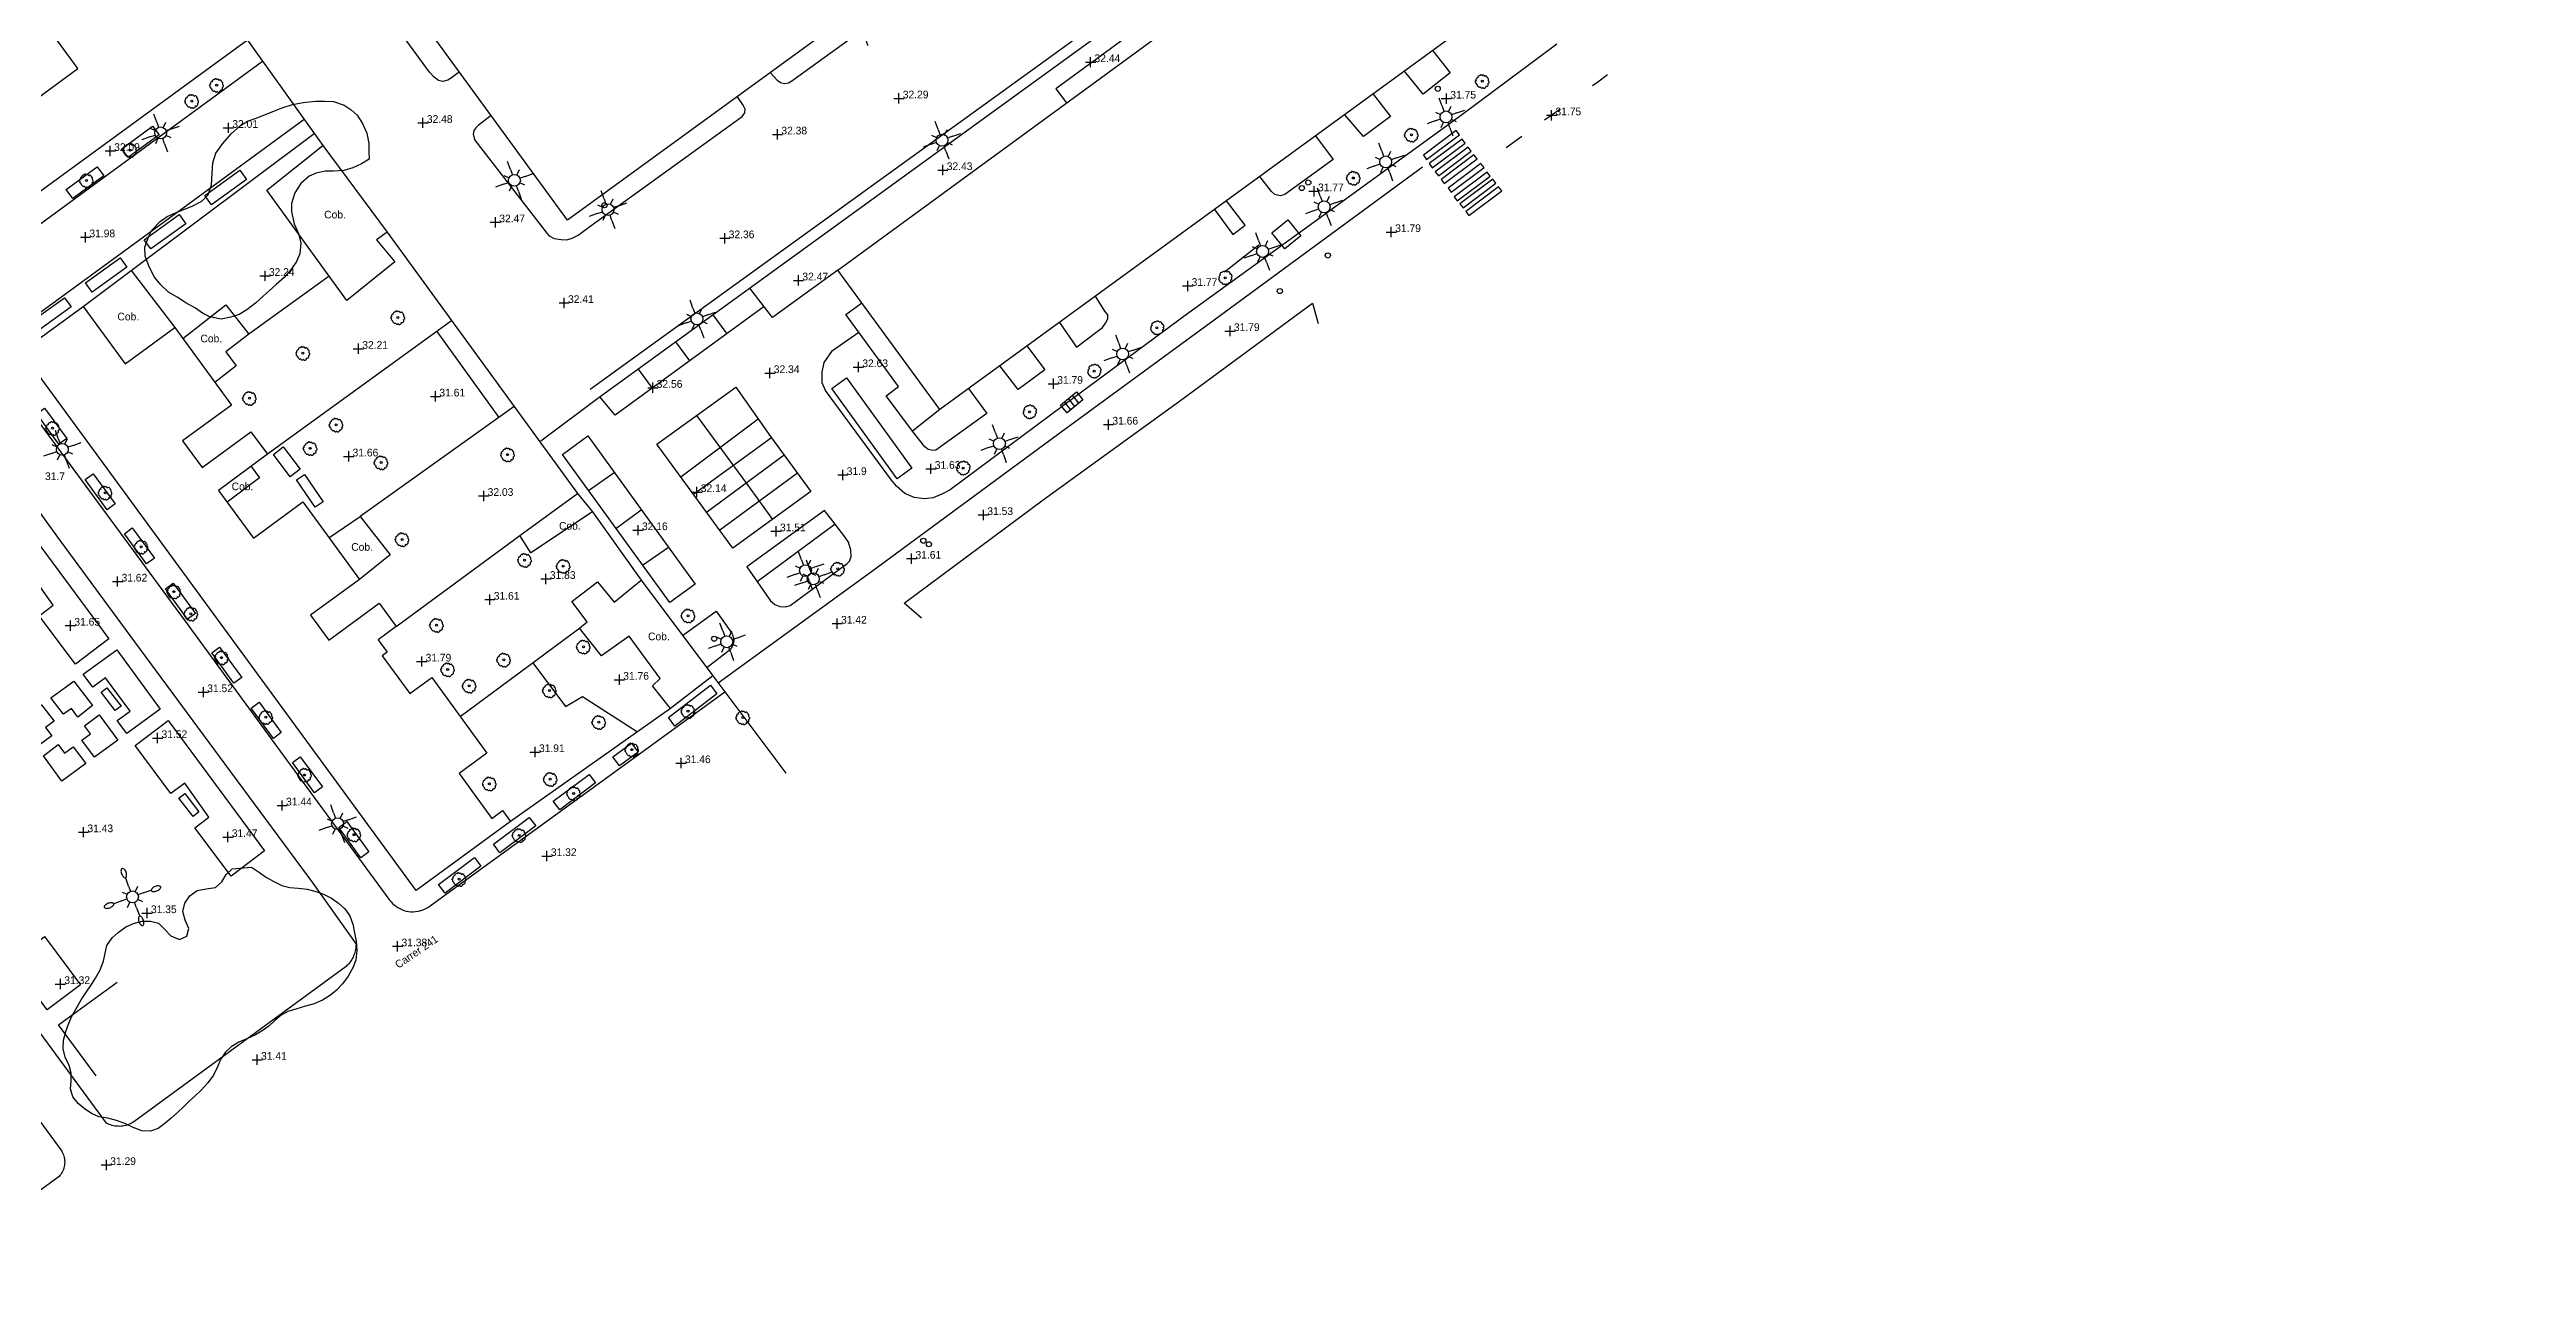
# Model space of a CAD drawing. Extents: x 471511 to 473316, y 4381952 to 4383346.
# Drawn here: x 472821.9 to 473063.7, y 4382944.5 to 4383065.3 of the extents above; entities that cross this region are included whole.
import ezdxf
from ezdxf.enums import TextEntityAlignment as Align

# ---------------------------------------------------------------- set-up
doc = ezdxf.new("R2010")
doc.units = 0
doc.header["$LTSCALE"] = 4
doc.header["$MEASUREMENT"] = 0
doc.header["$PDMODE"] = 2
doc.header["$PDSIZE"] = 0.5
doc.layers.get('0').update_dxf_attribs({"linetype": 'CONTINUOUS'})
for name, color, linetype in [('206', 252, 'CONTINUOUS'), ('290', 253, 'CONTINUOUS'), ('400', 7, 'CONTINUOUS'), ('407', 4, 'CONTINUOUS'), ('410', 201, 'CONTINUOUS'), ('411', 12, 'CONTINUOUS'), ('412', 252, 'CONTINUOUS'), ('419', 252, 'CONTINUOUS'), ('444', 7, 'CONTINUOUS'), ('461', 33, 'CONTINUOUS'), ('465', 7, 'CONTINUOUS'), ('466', 33, 'CONTINUOUS'), ('505', 60, 'CONTINUOUS'), ('506', 60, 'CONTINUOUS'), ('7101', 7, 'CONTINUOUS'), ('7400', 2, 'CONTINUOUS'), ('7405', 7, 'CONTINUOUS'), ('7433', 32, 'CONTINUOUS'), ('7435', 7, 'CONTINUOUS'), ('7440', 7, 'CONTINUOUS'), ('7515', 53, 'CONTINUOUS'), ('7516', 7, 'CONTINUOUS'), ('8405', 7, 'CONTINUOUS'), ('8408', 7, 'CONTINUOUS')]:
    doc.layers.add(name, color=color, linetype=linetype)

# ---------------------------------------------------------------- blocks, each defined once
blk = doc.blocks.new('FAROLA')
at = {"color": 7}
for p, q in [((-1.04, 0.43), (-1.8, 0.75)), ((-1.04, 0.43), (-0.54, 0.22)), ((-0.43, 1.04), (-0.22, 0.54)), ((0.43, 1.04), (0.22, 0.54)), ((0.43, 1.04), (0.75, 1.8)), ((1.04, 0.43), (0.54, 0.22)), ((-1.04, -0.43), (-0.54, -0.22)), ((-0.43, -1.04), (-0.75, -1.8)), ((-0.43, -1.04), (-0.22, -0.54)), ((0.43, -1.04), (0.22, -0.54)), ((1.04, -0.43), (0.54, -0.22)), ((1.04, -0.43), (1.8, -0.75))]:
    blk.add_line(p, q, dxfattribs=at)
blk.add_circle((0, 0), 0.58, dxfattribs=at)
blk = doc.blocks.new('MOJON')
blk.add_circle((0, 0), 0.25)
blk = doc.blocks.new('ARBOL')
at = {"color": 3}
for p, q in [((-1.26, 0.07), (-1.27, -0.01)), ((-1.23, 0.15), (-1.26, 0.07)), ((-1.17, 0.24), (-1.23, 0.15)), ((-1.18, 0.48), (-1.21, 0.39)), ((-1.21, 0.39), (-1.2, 0.31)), ((-1.2, 0.31), (-1.16, 0.22)), ((-1.11, 0.55), (-1.18, 0.48)), ((-1.03, 0.59), (-1.11, 0.55)), ((-1.01, 0.67), (-1.03, 0.59)), ((-0.96, 0.76), (-1.01, 0.67)), ((-0.92, 0.97), (-0.96, 0.88)), ((-0.96, 0.88), (-0.96, 0.7)), ((-0.85, 1.04), (-0.92, 0.97)), ((-0.77, 1.08), (-0.85, 1.04)), ((-0.7, 1.09), (-0.77, 1.08)), ((-0.5, 1.09), (-0.7, 1.09)), ((-0.49, 1.11), (-0.5, 1.08)), ((-0.46, 1.23), (-0.49, 1.11)), ((-0.38, 1.32), (-0.46, 1.23)), ((-0.31, 1.35), (-0.38, 1.32)), ((-0.23, 1.36), (-0.31, 1.35)), ((-0.11, 1.36), (-0.23, 1.36)), ((0, 1.35), (-0.11, 1.36)), ((0.07, 1.26), (0, 1.35)), ((0.12, 1.18), (0.07, 1.26)), ((0.17, 1.25), (0.12, 1.16)), ((0.12, 1.16), (0.12, 1.16)), ((0.24, 1.31), (0.17, 1.25)), ((0.32, 1.32), (0.24, 1.31)), ((0.39, 1.31), (0.32, 1.32)), ((0.55, 1.31), (0.39, 1.31)), ((0.62, 1.26), (0.55, 1.31)), ((0.7, 1.22), (0.62, 1.26)), ((0.76, 1.14), (0.7, 1.22)), ((0.77, 0.97), (0.7, 0.98)), ((0.77, 1.05), (0.76, 1.14)), ((0.77, 0.97), (0.77, 1.05)), ((0.86, 0.95), (0.77, 0.97)), ((0.96, 0.93), (0.86, 0.95)), ((1.03, 0.87), (0.96, 0.93)), ((1.07, 0.79), (1.03, 0.87)), ((1.08, 0.7), (1.07, 0.79)), ((1.1, 0.49), (1.07, 0.51)), ((1.08, 0.6), (1.08, 0.7)), ((1.09, 0.52), (1.08, 0.6)), ((1.17, 0.48), (1.1, 0.49)), ((1.25, 0.41), (1.17, 0.48)), ((1.29, 0.32), (1.25, 0.41)), ((1.3, 0.24), (1.29, 0.32)), ((1.3, 0.15), (1.3, 0.24)), ((1.31, 0.06), (1.3, 0.15)), ((1.31, -0.03), (1.31, 0.06)), ((-1.27, -0.01), (-1.26, -0.13)), ((-1.26, -0.13), (-1.26, -0.21)), ((-1.26, -0.21), (-1.23, -0.3)), ((-1.23, -0.3), (-1.16, -0.32)), ((-1.16, -0.32), (-1.08, -0.34)), ((-1.08, -0.34), (-1.01, -0.35)), ((-1.01, -0.35), (-0.95, -0.35)), ((-0.96, -0.38), (-1.01, -0.49)), ((-1.01, -0.49), (-1, -0.58)), ((-1, -0.58), (-0.96, -0.66)), ((-0.96, -0.66), (-0.96, -0.74)), ((-0.96, -0.74), (-0.88, -0.8)), ((-0.88, -0.8), (-0.8, -0.81)), ((-0.8, -0.81), (-0.72, -0.81)), ((-0.76, -0.81), (-0.75, -0.9)), ((-0.75, -0.9), (-0.73, -0.98)), ((-0.73, -0.98), (-0.68, -1.07)), ((-0.68, -1.07), (-0.61, -1.15)), ((-0.61, -1.15), (-0.53, -1.14)), ((-0.53, -1.14), (-0.45, -1.12)), ((-0.45, -1.12), (-0.37, -1.07)), ((-0.37, -1.05), (-0.37, -1.15)), ((-0.37, -1.15), (-0.27, -1.21)), ((-0.27, -1.21), (-0.19, -1.22)), ((-0.19, -1.22), (-0.07, -1.22)), ((-0.07, -1.22), (0.01, -1.25)), ((0.01, -1.25), (0.08, -1.22)), ((0.08, -1.22), (0.16, -1.16)), ((0.16, -1.16), (0.18, -1.08)), ((0.18, -1.11), (0.25, -1.15)), ((0.25, -1.15), (0.32, -1.16)), ((0.32, -1.16), (0.4, -1.16)), ((0.4, -1.16), (0.47, -1.18)), ((0.47, -1.18), (0.55, -1.16)), ((0.55, -1.16), (0.62, -1.14)), ((0.62, -1.14), (0.7, -1.09)), ((0.7, -1.09), (0.75, -0.93)), ((0.78, -0.99), (0.74, -0.96)), ((0.85, -0.98), (0.78, -0.99)), ((0.93, -0.93), (0.85, -0.98)), ((1.02, -0.92), (0.93, -0.93)), ((1.06, -0.69), (0.98, -0.69)), ((1.06, -0.85), (1.02, -0.92)), ((1.03, -0.69), (1.05, -0.77)), ((1.05, -0.77), (1.06, -0.85)), ((1.13, -0.65), (1.06, -0.69)), ((1.2, -0.61), (1.13, -0.65)), ((1.2, -0.21), (1.27, -0.14)), ((1.2, -0.6), (1.21, -0.59)), ((1.22, -0.31), (1.21, -0.23)), ((1.21, -0.41), (1.22, -0.31)), ((1.21, -0.51), (1.21, -0.41)), ((1.21, -0.59), (1.21, -0.51)), ((1.27, -0.14), (1.31, -0.03))]:
    blk.add_line(p, q, dxfattribs=at)
at = {"color": 25}
blk.add_circle((0, 0), 0.19, dxfattribs=at)
blk = doc.blocks.new('ALCORQUE')
at = {"color": 1}
blk.add_lwpolyline([(-1, 1), (1, 1), (1, -1), (-1, -1)], close=True, dxfattribs=at)
blk = doc.blocks.new('REJILLA')
at = {"color": 7}
for p, q in [((-0.5, 0.5), (-0.5, -0.5)), ((0.01, 0.5), (0.01, -0.5)), ((0.51, 0.5), (0.51, -0.5))]:
    blk.add_line(p, q, dxfattribs=at)
blk.add_lwpolyline([(-1, -0.5), (-1, 0.5), (1, 0.5), (1, -0.5)], close=True, dxfattribs=at)
blk = doc.blocks.new('FARMULT')
at = {"color": 7}
for p, q in [((-1.04, 0.43), (-1.8, 0.75)), ((-1.04, 0.43), (-0.54, 0.22)), ((-0.43, 1.04), (-0.22, 0.54)), ((0.43, 1.04), (0.22, 0.54)), ((0.43, 1.04), (0.75, 1.8)), ((1.04, 0.43), (0.54, 0.22)), ((-1.04, -0.43), (-0.54, -0.22)), ((-0.43, -1.04), (-0.75, -1.8)), ((-0.43, -1.04), (-0.22, -0.54)), ((0.43, -1.04), (0.22, -0.54)), ((1.04, -0.43), (0.54, -0.22)), ((1.04, -0.43), (1.8, -0.75))]:
    blk.add_line(p, q, dxfattribs=at)
for points in [[(0.75, 2.38, 0.05), (0.69, 2.19, 0.06), (0.68, 2.04, 0.1), (0.72, 1.9, 0.18), (0.78, 1.84, 0.18), (0.86, 1.84, 0.1), (0.98, 1.91, 0.06), (1.08, 2.03, 0.05), (1.18, 2.2, 0.05), (1.23, 2.39, 0.06), (1.24, 2.54, 0.1), (1.21, 2.68, 0.18), (1.15, 2.74, 0.18), (1.06, 2.74, 0.1), (0.94, 2.67, 0.06), (0.84, 2.55, 0.05)], [(-2.14, 1.18, 0.05), (-2.33, 1.24, 0.06), (-2.48, 1.25, 0.1), (-2.62, 1.21, 0.18), (-2.68, 1.15, 0.18), (-2.68, 1.07, 0.1), (-2.61, 0.95, 0.06), (-2.49, 0.84, 0.05), (-2.32, 0.75, 0.05), (-2.13, 0.69, 0.06), (-1.97, 0.68, 0.1), (-1.84, 0.72, 0.18), (-1.78, 0.78, 0.18), (-1.78, 0.86, 0.1), (-1.85, 0.99, 0.06), (-1.96, 1.09, 0.05)], [(-1.17, -2.2, 0.05), (-1.23, -2.39, 0.06), (-1.24, -2.54, 0.1), (-1.2, -2.68, 0.18), (-1.14, -2.73, 0.18), (-1.06, -2.74, 0.1), (-0.93, -2.67, 0.06), (-0.83, -2.55, 0.05), (-0.74, -2.37, 0.05), (-0.68, -2.19, 0.06), (-0.67, -2.03, 0.1), (-0.71, -1.89, 0.18), (-0.77, -1.84, 0.18), (-0.85, -1.84, 0.1), (-0.97, -1.91, 0.06), (-1.08, -2.02, 0.05)], [(2.35, -0.72, 0.05), (2.16, -0.66, 0.06), (2.01, -0.65, 0.1), (1.87, -0.68, 0.18), (1.82, -0.75, 0.18), (1.81, -0.83, 0.1), (1.89, -0.95, 0.06), (2, -1.05, 0.05), (2.18, -1.15, 0.05), (2.36, -1.2, 0.06), (2.52, -1.21, 0.1), (2.66, -1.18, 0.18), (2.71, -1.12, 0.18), (2.72, -1.03, 0.1), (2.64, -0.91, 0.06), (2.53, -0.81, 0.05)]]:
    blk.add_lwpolyline(points, format="xyb", close=True)
blk.add_circle((0, 0), 0.58, dxfattribs=at)
blk = doc.blocks.new('COTA')
at = {"color": 7}
blk.add_point((0, 0), dxfattribs=at)

msp = doc.modelspace()

# ---------------------------------------------------------------- linework, layer by layer
at = {"layer": '206'}
msp.add_polyline3d([(472939.914, 4383046.252, 36.095), (472936.564, 4383043.613, 35.95)], dxfattribs=at)
at = {"layer": '290'}
for points in [[(472973.948, 4383062.851, 31.746), (472973.001, 4383062.15, 31.745), (472972.491, 4383061.784, 31.745)], [(472969.283, 4383059.481, 31.745), (472967.809, 4383058.422, 31.745)], [(472965.597, 4383056.835, 31.745), (472964.061, 4383055.732, 31.745)], [(472955.887, 4383053.847, 31.69), (472936.029, 4383039.287, 31.676), (472920.135, 4383027.629, 31.607), (472902.111, 4383014.372, 31.552), (472887.145, 4383003.494, 31.579)], [(472891.615, 4383040.244, 32.613), (472877.07, 4383029.632, 32.548), (472875.591, 4383031.433, 32.548)], [(472886.613, 4383039.43, 32.597), (472887.964, 4383037.58, 32.597)], [(472906.985, 4383009.828, 31.535), (472905.275, 4383011.31, 31.506), (472918.851, 4383021.37, 31.68), (472932.3, 4383031.121, 31.68), (472945.153, 4383040.59, 31.709), (472945.716, 4383038.609, 31.665)], [(472882.98, 4383036.794, 32.58), (472884.337, 4383034.934, 32.58)], [(472879.324, 4383034.141, 32.564), (472880.688, 4383032.271, 32.564)], [(472885.032, 4383029.623, 32.45), (472889.909, 4383022.994, 32.138), (472892.441, 4383019.479, 31.8)], [(472883.474, 4383023.637, 32.23), (472891.028, 4383029.302, 32.397)], [(472892.339, 4383027.446, 32.332), (472884.737, 4383021.914, 32.133)], [(472886.005, 4383020.186, 32.035), (472893.562, 4383025.779, 32.152)], [(472874.484, 4383022.288, 32.372), (472876.993, 4383024.059, 32.345)], [(472894.869, 4383023.999, 31.96), (472887.294, 4383018.428, 31.936)], [(472877.153, 4383018.602, 32.186), (472879.628, 4383020.419, 32.161)], [(472879.756, 4383015.006, 32.005), (472882.269, 4383016.772, 31.977)]]:
    msp.add_polyline3d(points, dxfattribs=at)
for points in [[(472959.187, 4383057.417, 31.719), (472955.983, 4383055.014, 31.719), (472956.284, 4383054.613, 31.719), (472959.488, 4383057.016, 31.719)], [(472959.748, 4383056.599, 31.719), (472956.544, 4383054.196, 31.719), (472956.845, 4383053.794, 31.719), (472960.049, 4383056.198, 31.719)], [(472960.343, 4383055.809, 31.719), (472957.139, 4383053.406, 31.719), (472957.44, 4383053.005, 31.719), (472960.644, 4383055.408, 31.719)], [(472960.913, 4383055.057, 31.719), (472957.709, 4383052.654, 31.719), (472958.01, 4383052.252, 31.719), (472961.214, 4383054.656, 31.719)], [(472961.596, 4383054.211, 31.719), (472958.392, 4383051.808, 31.719), (472958.693, 4383051.406, 31.719), (472961.897, 4383053.81, 31.719)], [(472962.191, 4383053.364, 31.719), (472958.987, 4383050.961, 31.719), (472959.288, 4383050.559, 31.719), (472962.492, 4383052.962, 31.719)], [(472962.748, 4383052.683, 31.719), (472959.544, 4383050.28, 31.719), (472959.845, 4383049.878, 31.719), (472963.049, 4383052.282, 31.719)], [(472963.316, 4383051.942, 31.752), (472960.112, 4383049.539, 31.752), (472960.413, 4383049.138, 31.752), (472963.617, 4383051.541, 31.752)], [(472888.856, 4383032.383, 32.49), (472892.256, 4383027.56, 32.345), (472896.192, 4383022.196, 31.765), (472888.576, 4383016.68, 31.837), (472881.143, 4383026.816, 32.41)], [(472874.411, 4383027.625, 32.525), (472884.889, 4383013.154, 31.795), (472882.402, 4383011.352, 31.82), (472871.924, 4383025.823, 32.551)]]:
    msp.add_polyline3d(points, close=True, dxfattribs=at)
at = {"layer": '400'}
for points in [[(472908.779, 4383030.201, 41.356), (472898.798, 4383043.798, 41.465), (472952.628, 4383083.148, 41.095), (472962.526, 4383069.322, 40.965)], [(472857.649, 4382983.246, 35.778), (472819.123, 4383035.864, 35.693), (472825.133, 4383040.265, 35.552), (472829.245, 4383034.65, 35.552), (472834.081, 4383038.191, 35.524), (472839.625, 4383030.619, 35.496), (472834.856, 4383027.127, 35.411), (472836.75, 4383024.539, 34.481), (472841.527, 4383028.036, 34.481), (472843.145, 4383025.826, 34.622), (472838.341, 4383022.308, 35.411), (472841.755, 4383017.646, 35.468), (472846.572, 4383021.174, 35.411), (472852.111, 4383013.609, 35.214), (472847.347, 4383010.121, 35.214), (472849.132, 4383007.683, 34.424), (472854.047, 4383011.283, 34.34), (472855.707, 4383009.016, 34.396), (472853.939, 4383007.722, 34.396), (472854.823, 4383006.515, 34.17), (472854.334, 4383006.157, 34.17), (472857.035, 4383002.468, 35.355), (472859.173, 4383004.033, 35.609), (472864.563, 4382996.672, 35.552), (472861.836, 4382994.676, 34.396), (472865.044, 4382990.295, 34.34), (472866.085, 4382991.057, 34.17), (472866.864, 4382989.993, 34.17)]]:
    msp.add_polyline3d(points, close=True, dxfattribs=at)
msp.add_polyline3d([(472814.991, 4383056.435, 35.822), (472824.631, 4383063.469, 35.762), (472818.812, 4383071.445, 34.682), (472824.388, 4383075.514, 34.682), (472826.736, 4383072.296, 35.972), (472828.41, 4383073.518, 36.002), (472831.829, 4383068.832, 35.942), (472836.698, 4383072.385, 35.942), (472841.179, 4383066.243, 35.792), (472753.386, 4383002.184, 35.702)], dxfattribs=at)
at = {"layer": '407'}
for points in [[(472848.555, 4383055.949, 34.717), (472854.809, 4383047.5, 34.717), (472853.766, 4383046.762, 34.484), (472855.575, 4383044.613, 34.135), (472850.872, 4383040.851, 34.222), (472843.07, 4383051.62, 34.455)], [(472873.416, 4383021.994, 33.776), (472874.849, 4383020.198, 33.747), (472868.856, 4383016.227, 33.606), (472867.783, 4383017.896, 33.606)], [(472879.627, 4383013.551, 33.719), (472886.618, 4383004.199, 33.691), (472882.49, 4383001.021, 33.691), (472880.733, 4383003.247, 33.663), (472881.471, 4383003.948, 33.663), (472878.429, 4383008.074, 33.691), (472875.727, 4383006.143, 33.437), (472873.59, 4383008.844, 33.24), (472874.353, 4383009.467, 33.24), (472872.832, 4383011.46, 33.296), (472875.34, 4383013.365, 33.635), (472876.982, 4383011.392, 33.719)]]:
    msp.add_polyline3d(points, close=True, dxfattribs=at)
for points in [[(472825.133, 4383040.265, 34.706), (472829.825, 4383043.777, 34.706), (472834.081, 4383038.191, 34.706)], [(472834.857, 4383037.131, 34.763), (472839.071, 4383040.419, 34.029), (472841.323, 4383037.555, 34.029), (472839.057, 4383035.844, 34.199), (472840.069, 4383034.467, 34.114), (472838, 4383032.838, 34.17)], [(472841.534, 4383024.646, 34.65), (472842.363, 4383023.546, 34.424), (472839.186, 4383021.154, 34.424)], [(472849.125, 4383017.687, 33.776), (472852.182, 4383019.765, 33.832), (472855.119, 4383016.024, 33.832), (472852.111, 4383013.609, 33.832)]]:
    msp.add_polyline3d(points, dxfattribs=at)
at = {"layer": '410'}
for points in [[(472869.83, 4383027.135, 33.155), (472875.399, 4383031.293, 33.512), (472962.867, 4383094.758, 33.584), (473010.995, 4383129.832, 33.584), (473031.488, 4383144.945, 33.41), (473046.478, 4383124.288, 32.845), (473063.656, 4383136.541, 32.83), (473062, 4383138.722, 32.961), (473062.87, 4383139.357, 32.844)], [(472841.179, 4383066.243, 34.193), (472848.555, 4383055.949, 34.193)], [(472829.825, 4383043.777, 33.747), (472847.702, 4383057.139, 34.086)], [(472854.809, 4383047.5, 33.945), (472873.416, 4383021.994, 33.945)], [(472849.157, 4383043.218, 33.747), (472841.323, 4383037.555, 33.747)], [(472861.109, 4383038.864, 33.747), (472843.145, 4383025.826, 33.747)], [(472859.668, 4383037.818, 32.986), (472865.707, 4383029.426, 32.986)], [(472867.211, 4383030.5, 33.747), (472852.182, 4383019.765, 33.747)], [(472874.849, 4383020.198, 33.578), (472879.627, 4383013.551, 33.578)], [(472855.707, 4383009.016, 33.917), (472867.783, 4383017.896, 33.578)], [(472861.948, 4383000.244, 33.663), (472873.59, 4383008.844, 33.381)], [(472886.618, 4383004.199, 33.437), (472893.724, 4382994.695, 33.437)], [(472882.49, 4383001.022, 33.409), (472866.864, 4382989.993, 33.409)]]:
    msp.add_polyline3d(points, dxfattribs=at)
at = {"layer": '411'}
for points in [[(472861.873, 4383063.14, 32.526), (472861.115, 4383062.568, 32.526), (472860.74, 4383062.344, 32.526), (472860.262, 4383062.221, 32.526), (472859.821, 4383062.313, 32.526), (472859.405, 4383062.62, 32.613), (472858.952, 4383063.112, 32.613), (472842.909, 4383085.071, 32.54), (472841.76, 4383086.607, 32.569), (472841.536, 4383087.004, 32.613), (472841.585, 4383087.559, 32.613), (472841.814, 4383087.911, 32.613), (472842.225, 4383088.289, 32.664), (472843.756, 4383089.389, 32.569), (472861.049, 4383102.096, 32.54), (472885.838, 4383120.072, 32.627), (472899.932, 4383130.37, 32.627), (472900.732, 4383130.569, 32.627), (472901.452, 4383130.328, 32.627), (472902.359, 4383129.181, 32.627), (472903.131, 4383128.112, 32.627), (472906.8, 4383130.715, 32.627), (472898.745, 4383142.607, 32.627)], [(472955.782, 4383087.849, 32.7), (472943.25, 4383078.48, 32.613), (472920.09, 4383061.503, 32.49), (472921.128, 4383060.122, 32.49)], [(472874.645, 4383032.195, 32.583), (472882.964, 4383038.212, 32.482), (472919.048, 4383064.277, 32.49), (472937.157, 4383077.409, 32.446)], [(472892.22, 4383063.095, 32.591), (472892.892, 4383062.341, 32.591), (472893.213, 4383062.111, 32.548), (472893.601, 4383062.03, 32.548), (472893.991, 4383062.067, 32.548), (472894.325, 4383062.274, 32.548), (472905.543, 4383070.401, 32.562), (472905.787, 4383070.689, 32.548), (472905.883, 4383071.176, 32.548), (472905.108, 4383072.468, 32.548)], [(472968.991, 4383065.866, 31.83), (472959.699, 4383058.924, 31.83), (472945.324, 4383048.481, 31.757), (472932.711, 4383039.362, 31.801), (472920.979, 4383030.691, 31.699), (472909.774, 4383022.367, 31.554), (472909.046, 4383021.963, 31.54), (472908.134, 4383021.578, 31.554), (472907.261, 4383021.488, 31.685), (472906.28, 4383021.626, 31.641), (472905.358, 4383022.015, 31.583), (472904.545, 4383022.728, 31.728), (472904.046, 4383023.311, 31.917), (472897.616, 4383032.056, 32.432), (472897.288, 4383032.792, 32.446), (472897.272, 4383033.851, 32.461), (472897.482, 4383034.789, 32.461), (472898.287, 4383035.953, 32.577), (472900.87, 4383037.735, 32.5)], [(472842.659, 4383064.178, 32.164), (472823.446, 4383050.099, 32.164), (472804.854, 4383036.48, 31.849)], [(472956.886, 4383065.217, 32.033), (472958.581, 4383063.046, 31.977), (472955.938, 4383060.989, 31.934), (472954.134, 4383063.214, 31.934)], [(472951.059, 4383060.975, 31.919), (472952.769, 4383058.784, 31.919), (472950.141, 4383056.834, 31.876), (472948.309, 4383058.974, 31.876)], [(472846.731, 4383058.495, 32.185), (472833.084, 4383048.503, 32.134), (472817.975, 4383037.488, 31.909)], [(472864.966, 4383058.902, 32.482), (472863.718, 4383057.924, 32.482), (472863.478, 4383057.695, 32.482), (472863.267, 4383057.438, 32.482), (472863.214, 4383057.084, 32.482), (472863.379, 4383056.471, 32.482), (472870.396, 4383047.421, 32.482), (472870.65, 4383047.153, 32.482), (472871.121, 4383046.889, 32.482), (472871.818, 4383046.779, 32.482), (472872.35, 4383046.767, 32.482), (472872.892, 4383046.91, 32.482), (472873.479, 4383047.2, 32.482), (472874.73, 4383048.148, 32.497), (472889.471, 4383058.806, 32.591), (472889.721, 4383059.147, 32.591), (472889.751, 4383059.519, 32.591), (472889.585, 4383059.907, 32.591), (472889.003, 4383060.718, 32.591)], [(472945.452, 4383056.895, 31.905), (472947.165, 4383054.611, 31.905), (472942.458, 4383051.174, 31.89), (472941.99, 4383051.044, 31.89), (472941.463, 4383051.178, 31.89), (472941.15, 4383051.463, 31.89), (472940.004, 4383052.929, 31.89)], [(472898.798, 4383043.798, 32.685), (472892.431, 4383039.181, 32.627), (472890.227, 4383042.053, 32.598)], [(472920.465, 4383038.707, 31.905), (472922.104, 4383036.291, 31.876), (472924.114, 4383037.805, 31.977), (472924.637, 4383038.216, 31.919), (472924.95, 4383038.63, 31.919), (472925.179, 4383039.045, 31.919), (472925.162, 4383039.425, 31.919), (472924.865, 4383039.802, 31.919), (472923.975, 4383041.261, 31.919)], [(472917.284, 4383036.391, 31.919), (472919.026, 4383034.084, 31.919), (472916.413, 4383032.14, 31.847), (472914.616, 4383034.449, 31.847)], [(472817.371, 4383033.651, 31.984), (472825.762, 4383022.216, 31.909), (472835.456, 4383009.044, 31.729), (472844.995, 4382996.012, 31.624), (472855.069, 4382982.293, 31.519), (472855.196, 4382982.137, 31.519), (472855.338, 4382981.988, 31.519), (472855.494, 4382981.846, 31.519), (472855.663, 4382981.713, 31.519), (472855.846, 4382981.592, 31.519), (472856.04, 4382981.484, 31.519), (472856.244, 4382981.391, 31.519), (472856.457, 4382981.314, 31.519), (472856.676, 4382981.254, 31.519), (472856.9, 4382981.212, 31.519), (472857.126, 4382981.188, 31.519), (472857.352, 4382981.183, 31.519), (472857.577, 4382981.195, 31.519), (472857.797, 4382981.225, 31.519), (472858.01, 4382981.272, 31.519), (472858.216, 4382981.334, 31.519), (472858.413, 4382981.41, 31.519), (472858.599, 4382981.498, 31.519), (472858.774, 4382981.597, 31.519), (472877.671, 4382995.285, 31.504), (472887.769, 4383002.659, 31.547)], [(472911.576, 4383032.236, 31.863), (472913.354, 4383029.821, 31.803), (472908.376, 4383026.24, 31.803), (472908.085, 4383026.199, 31.803), (472907.623, 4383026.291, 31.803), (472907.32, 4383026.553, 31.803), (472906.086, 4383028.096, 31.919)], [(472812.65, 4383031.508, 31.826), (472822.887, 4383017.396, 31.811), (472830.166, 4383007.518, 31.781), (472838.408, 4382996.319, 31.631), (472847.571, 4382983.972, 31.616), (472851.779, 4382978.008, 31.481), (472851.775, 4382977.882, 31.481), (472851.766, 4382977.755, 31.481), (472851.751, 4382977.628, 31.481), (472851.73, 4382977.501, 31.481), (472851.704, 4382977.375, 31.481), (472851.672, 4382977.249, 31.481), (472851.635, 4382977.124, 31.481), (472851.592, 4382977.001, 31.481), (472851.543, 4382976.879, 31.481), (472851.489, 4382976.76, 31.481), (472851.431, 4382976.643, 31.481), (472851.367, 4382976.529, 31.481), (472851.298, 4382976.419, 31.481), (472851.225, 4382976.311, 31.481), (472851.148, 4382976.208, 31.481), (472851.066, 4382976.108, 31.481), (472850.981, 4382976.013, 31.481), (472850.893, 4382975.922, 31.481), (472850.801, 4382975.835, 31.481), (472830.092, 4382960.681, 31.391), (472829.972, 4382960.604, 31.388), (472829.847, 4382960.534, 31.385), (472829.717, 4382960.47, 31.383), (472829.581, 4382960.413, 31.382), (472829.441, 4382960.363, 31.382), (472829.298, 4382960.321, 31.383), (472829.151, 4382960.288, 31.384), (472829.002, 4382960.263, 31.387), (472828.851, 4382960.247, 31.391), (472828.699, 4382960.239, 31.395), (472828.548, 4382960.241, 31.401), (472828.397, 4382960.252, 31.407), (472828.248, 4382960.271, 31.414), (472828.101, 4382960.299, 31.422), (472827.958, 4382960.336, 31.431), (472827.818, 4382960.38, 31.44), (472827.682, 4382960.431, 31.45), (472827.551, 4382960.489, 31.46), (472827.426, 4382960.554, 31.471), (472808.406, 4382986.384, 31.471)], [(472898.56, 4383019.017, 31.629), (472890.942, 4383013.396, 31.702)], [(472784.437, 4383010.464, 31.714), (472823.045, 4382957.825, 31.354), (472823.109, 4382957.709, 31.356), (472823.167, 4382957.586, 31.358), (472823.218, 4382957.458, 31.36), (472823.26, 4382957.324, 31.362), (472823.294, 4382957.186, 31.364), (472823.319, 4382957.045, 31.366), (472823.334, 4382956.901, 31.368), (472823.339, 4382956.756, 31.37), (472823.334, 4382956.61, 31.371), (472823.319, 4382956.464, 31.373), (472823.294, 4382956.321, 31.375), (472823.259, 4382956.179, 31.376), (472823.215, 4382956.042, 31.378), (472823.162, 4382955.908, 31.379), (472823.1, 4382955.781, 31.38), (472823.031, 4382955.659, 31.381), (472822.955, 4382955.543, 31.382), (472822.874, 4382955.435, 31.383), (472822.787, 4382955.334, 31.384), (472807.935, 4382944.516, 31.354)], [(472883.663, 4383008.152, 31.582), (472886.931, 4383010.528, 31.64), (472888.464, 4383008.367, 31.64), (472888.507, 4383008.287, 31.643), (472888.545, 4383008.204, 31.646), (472888.578, 4383008.116, 31.649), (472888.606, 4383008.025, 31.652), (472888.627, 4383007.93, 31.655), (472888.641, 4383007.833, 31.658), (472888.648, 4383007.734, 31.661), (472888.648, 4383007.635, 31.665), (472888.64, 4383007.535, 31.668), (472888.626, 4383007.436, 31.672), (472888.603, 4383007.338, 31.675), (472888.574, 4383007.243, 31.678), (472888.538, 4383007.151, 31.681), (472888.496, 4383007.063, 31.684), (472888.448, 4383006.978, 31.687), (472888.395, 4383006.899, 31.69), (472888.337, 4383006.825, 31.692), (472888.276, 4383006.756, 31.695), (472888.211, 4383006.693, 31.697), (472886.018, 4383005.001, 31.697)], [(472826.415, 4382965.163, 31.429), (472822.728, 4382970.135, 31.549), (472828.46, 4382974.323, 31.354)]]:
    msp.add_polyline3d(points, dxfattribs=at)
for points in [[(472818.242, 4383020.539, 31.894), (472827.646, 4383007.829, 31.744), (472824.385, 4383005.337, 31.744), (472820.835, 4383010.056, 31.744), (472822.214, 4383011.097, 31.804), (472819.865, 4383014.408, 31.804), (472818.478, 4383013.409, 31.804), (472815.014, 4383018.085, 31.789)], [(472897.52, 4383020.341, 31.716), (472889.916, 4383014.847, 31.759), (472892.256, 4383011.539, 31.629), (472892.659, 4383011.178, 31.629), (472893.137, 4383010.987, 31.629), (472893.721, 4383010.953, 31.629), (472894.154, 4383011.078, 31.629), (472899.732, 4383015.156, 31.469), (472899.956, 4383015.393, 31.469), (472900.113, 4383015.836, 31.469), (472900.082, 4383016.461, 31.484), (472899.847, 4383017.252, 31.6), (472899.502, 4383017.789, 31.6), (472898.565, 4383019.01, 31.629)], [(472825.137, 4383004.356, 31.642), (472828.424, 4383006.755, 31.654), (472832.66, 4383000.949, 31.639), (472829.393, 4382998.566, 31.628), (472828.45, 4382999.848, 31.628), (472829.731, 4383000.754, 31.613), (472827.311, 4383004.01, 31.613), (472826.101, 4383003.1, 31.613)], [(472823.228, 4383000.45, 31.642), (472821.991, 4383002.06, 31.631), (472824.233, 4383003.697, 31.639), (472826.051, 4383001.299, 31.639), (472824.636, 4383000.18, 31.642), (472824.013, 4383001.027, 31.642)], [(472822.085, 4382998.347, 31.642), (472820.616, 4382997.268, 31.642), (472818.85, 4382999.769, 31.62), (472821.069, 4383001.388, 31.628), (472822.302, 4382999.769, 31.642), (472821.482, 4382999.166, 31.642)], [(472825.27, 4382999.317, 31.642), (472826.711, 4383000.407, 31.672), (472828.533, 4382997.938, 31.625), (472826.261, 4382996.28, 31.617), (472825.029, 4382997.93, 31.642), (472825.848, 4382998.532, 31.642)], [(472833.454, 4382999.848, 31.684), (472842.858, 4382987.137, 31.534), (472839.597, 4382984.646, 31.534), (472836.048, 4382989.364, 31.534), (472837.426, 4382990.405, 31.594), (472835.078, 4382993.716, 31.594), (472833.691, 4382992.717, 31.594), (472830.227, 4382997.393, 31.579)], [(472824.155, 4382997.287, 31.642), (472825.394, 4382995.648, 31.614), (472823.049, 4382993.937, 31.605), (472821.272, 4382996.406, 31.605), (472822.706, 4382997.501, 31.642), (472823.317, 4382996.671, 31.642)], [(472821.641, 4382971.595, 31.564), (472812.233, 4382984.335, 31.564), (472815.541, 4382986.819, 31.579), (472819.039, 4382982.094, 31.579), (472817.688, 4382981.039, 31.594), (472820.154, 4382977.804, 31.594), (472821.378, 4382978.78, 31.594), (472824.899, 4382974.035, 31.489)]]:
    msp.add_polyline3d(points, close=True, dxfattribs=at)
at = {"layer": '412'}
msp.add_polyline3d([(472869.046, 4383005.487, 33.199), (472872.241, 4383001.207, 33.094), (472873.89, 4383002.182, 32.674), (472879.243, 4382998.73, 32.524)], dxfattribs=at)
at = {"layer": '419'}
for points in [[(472935.584, 4383049.711, 32.456), (472937.368, 4383047.28, 32.456), (472938.586, 4383048.205, 31.76), (472936.745, 4383050.557, 31.89)], [(472908.779, 4383030.201, 36.093), (472906.086, 4383028.096, 35.745), (472903.526, 4383031.523, 32.598), (472904.747, 4383032.435, 32.743), (472899.607, 4383039.461, 37.876), (472901.143, 4383040.602, 37.876)]]:
    msp.add_polyline3d(points, dxfattribs=at)
at = {"layer": '444'}
msp.add_polyline3d([(472872.418, 4383048.693, 38.086), (472843.91, 4383087.749, 38.297), (472900.759, 4383129.167, 38.446), (472929.105, 4383089.919, 38.243)], close=True, dxfattribs=at)
at = {"layer": '461'}
for points in [[(472827.467, 4383003.047, 32.059), (472828.853, 4383001.251, 32.059), (472828.283, 4383000.811, 32.059), (472826.897, 4383002.607, 32.059)], [(472835.062, 4382992.716, 31.984), (472836.448, 4382990.92, 31.984), (472835.878, 4382990.48, 31.984), (472834.492, 4382992.276, 31.984)]]:
    msp.add_polyline3d(points, close=True, dxfattribs=at)
at = {"layer": '465'}
msp.add_polyline3d([(472899.675, 4383033.301, 32.826), (472906.045, 4383024.474, 32.695), (472904.592, 4383023.426, 32.695), (472898.223, 4383032.253, 32.825)], close=True, dxfattribs=at)
at = {"layer": '466'}
for points in [[(472832.558, 4383056.996, 32.119), (472829.542, 4383054.784, 32.119), (472828.906, 4383055.652, 32.119), (472831.922, 4383057.863, 32.119)], [(472827.149, 4383053.007, 32.149), (472824.132, 4383050.795, 32.149), (472823.496, 4383051.663, 32.149), (472826.512, 4383053.874, 32.149)], [(472837.031, 4383051.092, 31.939), (472840.433, 4383053.551, 31.939), (472841.086, 4383052.647, 31.939), (472837.684, 4383050.188, 31.939)], [(472831.109, 4383046.773, 31.984), (472834.511, 4383049.232, 31.984), (472835.164, 4383048.328, 31.984), (472831.762, 4383045.869, 31.984)], [(472825.356, 4383042.546, 32.029), (472828.758, 4383045.005, 32.029), (472829.411, 4383044.101, 32.029), (472826.009, 4383041.642, 32.029)], [(472819.905, 4383038.651, 32.014), (472823.307, 4383041.11, 32.014), (472823.961, 4383040.206, 32.014), (472820.558, 4383037.747, 32.014)], [(472822.771, 4383026.809, 31.864), (472820.608, 4383029.761, 31.805), (472821.383, 4383030.33, 31.849), (472823.546, 4383027.377, 31.908)], [(472827.492, 4383020.413, 31.849), (472825.329, 4383023.366, 31.79), (472826.104, 4383023.934, 31.834), (472828.267, 4383020.982, 31.893)], [(472831.327, 4383015.128, 31.774), (472829.163, 4383018.081, 31.715), (472829.938, 4383018.649, 31.759), (472832.101, 4383015.697, 31.818)], [(472835.33, 4383009.732, 31.699), (472833.167, 4383012.685, 31.64), (472833.941, 4383013.253, 31.684), (472836.104, 4383010.301, 31.743)], [(472839.854, 4383003.484, 31.684), (472837.69, 4383006.437, 31.625), (472838.465, 4383007.005, 31.669), (472840.628, 4383004.052, 31.728)], [(472887.015, 4383002.453, 31.669), (472882.91, 4382999.307, 31.669), (472882.273, 4383000.138, 31.669), (472886.378, 4383003.284, 31.669)], [(472843.71, 4382998.105, 31.624), (472841.547, 4383001.057, 31.565), (472842.321, 4383001.626, 31.609), (472844.485, 4382998.673, 31.668)], [(472847.727, 4382992.797, 31.639), (472845.564, 4382995.75, 31.58), (472846.338, 4382996.318, 31.624), (472848.501, 4382993.365, 31.683)], [(472879.307, 4382996.773, 31.624), (472877.502, 4382995.428, 31.624), (472876.853, 4382996.298, 31.624), (472878.658, 4382997.643, 31.624)], [(472875.166, 4382993.75, 31.579), (472871.668, 4382991.126, 31.549), (472871.039, 4382991.965, 31.519), (472874.537, 4382994.59, 31.549)], [(472852.256, 4382986.455, 31.714), (472850.093, 4382989.408, 31.655), (472850.867, 4382989.976, 31.699), (472853.03, 4382987.023, 31.758)], [(472869.316, 4382989.556, 31.549), (472865.818, 4382986.932, 31.519), (472865.188, 4382987.771, 31.489), (472868.686, 4382990.396, 31.519)], [(472863.963, 4382985.633, 31.504), (472860.466, 4382983.009, 31.474), (472859.836, 4382983.848, 31.444), (472863.334, 4382986.473, 31.474)]]:
    msp.add_polyline3d(points, close=True, dxfattribs=at)
at = {"layer": '505'}
for points in [[(472853.051, 4383054.633, 35.27), (472852.299, 4383054.184, 35.298), (472851.471, 4383053.798, 35.298), (472850.588, 4383053.521, 35.298), (472849.561, 4383053.475, 35.298), (472848.76, 4383053.475, 35.298), (472847.901, 4383053.274, 35.298), (472847.211, 4383052.958, 35.298), (472846.401, 4383052.247, 35.298), (472845.797, 4383051.344, 35.298), (472845.468, 4383050.299, 35.298), (472845.485, 4383049.483, 35.298), (472845.756, 4383048.33, 35.298), (472846.177, 4383047.39, 35.298), (472846.383, 4383046.44, 35.27), (472846.305, 4383045.395, 35.27), (472845.949, 4383044.583, 35.27), (472845.373, 4383043.796, 35.27), (472844.751, 4383043.092, 35.27), (472843.993, 4383042.396, 35.27), (472843.307, 4383041.768, 35.27), (472842.726, 4383041.267, 35.27), (472841.953, 4383040.589, 35.27), (472841.112, 4383039.917, 35.27), (472840.379, 4383039.479, 35.27), (472839.572, 4383039.225, 35.27), (472838.604, 4383039.022, 35.27), (472837.524, 4383039.233, 35.298), (472836.781, 4383039.596, 35.298), (472836.094, 4383040.103, 35.298), (472835.164, 4383040.619, 35.327), (472834.326, 4383041.173, 35.355), (472833.471, 4383041.657, 35.355), (472832.724, 4383042.367, 35.355), (472832.118, 4383043.1, 35.355), (472831.589, 4383044.112, 35.355), (472831.209, 4383045.158, 35.355), (472831.164, 4383046.039, 35.355), (472831.455, 4383046.859, 35.355), (472831.811, 4383047.672, 35.355), (472832.669, 4383048.552, 35.355), (472833.348, 4383049.049, 35.355), (472834.157, 4383049.378, 35.355), (472834.977, 4383049.72, 35.355), (472835.86, 4383050.083, 35.355), (472836.727, 4383050.52, 35.355), (472837.344, 4383051.154, 35.355), (472837.684, 4383052.134, 35.383), (472837.732, 4383053.255, 35.411), (472837.811, 4383054.265, 35.439), (472838.106, 4383055.222, 35.468), (472838.764, 4383056.176, 35.468), (472839.593, 4383057.094, 35.468), (472840.501, 4383057.927, 35.468), (472841.17, 4383058.348, 35.468), (472841.945, 4383058.613, 35.468), (472842.788, 4383058.932, 35.439), (472843.671, 4383059.285, 35.439), (472844.577, 4383059.647, 35.411), (472845.578, 4383059.968, 35.411), (472846.626, 4383060.146, 35.411), (472847.832, 4383060.283, 35.411), (472848.702, 4383060.305, 35.411), (472849.59, 4383060.267, 35.411), (472850.632, 4383059.891, 35.411), (472851.293, 4383059.454, 35.411), (472851.895, 4383058.92, 35.411), (472852.399, 4383058.123, 35.411), (472852.842, 4383057.17, 35.411), (472853.041, 4383056.159, 35.411), (472853.023, 4383055.35, 35.411)], [(472841.572, 4382985.547, 34.984), (472842.352, 4382985.018, 34.984), (472843.05, 4382984.541, 34.984), (472843.835, 4382984.102, 34.984), (472844.538, 4382983.732, 34.984), (472845.306, 4382983.535, 34.984), (472846.133, 4382983.5, 34.984), (472846.996, 4382983.373, 34.984), (472847.756, 4382983.204, 34.984), (472848.593, 4382982.897, 34.984), (472849.374, 4382982.505, 34.984), (472850.077, 4382982.015, 34.984), (472850.676, 4382981.472, 34.984), (472851.176, 4382980.769, 34.984), (472851.482, 4382979.965, 34.984), (472851.639, 4382979.118, 34.984), (472851.778, 4382978.318, 34.984), (472851.85, 4382977.406, 34.984), (472851.775, 4382976.481, 34.984), (472851.495, 4382975.758, 34.984), (472851.026, 4382974.903, 34.984), (472850.457, 4382974.142, 34.984), (472849.869, 4382973.532, 34.984), (472849.285, 4382973.041, 34.984), (472848.506, 4382972.541, 34.984), (472847.705, 4382972.198, 34.984), (472846.862, 4382971.957, 34.984), (472845.985, 4382971.721, 34.984), (472845.135, 4382971.46, 34.984), (472844.467, 4382971.098, 34.984), (472843.842, 4382970.554, 34.984), (472843.253, 4382970.014, 34.984), (472842.633, 4382969.57, 34.984), (472841.98, 4382969.157, 34.984), (472841.175, 4382968.817, 34.984), (472840.335, 4382968.469, 34.984), (472839.593, 4382967.993, 34.984), (472839.008, 4382967.456, 34.984), (472838.556, 4382966.779, 34.984), (472838.244, 4382966.061, 34.984), (472837.865, 4382965.249, 34.984), (472837.321, 4382964.483, 34.984), (472836.668, 4382963.764, 34.984), (472836.046, 4382963.194, 34.984), (472835.49, 4382962.684, 34.984), (472834.93, 4382962.157, 34.984), (472834.344, 4382961.59, 34.984), (472833.742, 4382961.022, 34.984), (472833.122, 4382960.501, 34.984), (472832.456, 4382960.029, 34.984), (472831.707, 4382959.755, 34.984), (472830.873, 4382959.801, 34.984), (472830.029, 4382960.122, 34.984), (472829.21, 4382960.515, 34.984), (472828.398, 4382960.814, 34.984), (472827.555, 4382961.025, 34.984), (472826.678, 4382961.175, 34.984), (472825.959, 4382961.482, 34.984), (472825.237, 4382961.971, 34.984), (472824.648, 4382962.453, 34.984), (472824.134, 4382963.114, 34.984), (472823.903, 4382963.892, 34.984), (472823.967, 4382964.652, 34.984), (472823.985, 4382965.427, 34.984), (472823.78, 4382966.168, 34.984), (472823.374, 4382966.982, 34.984), (472823.183, 4382967.795, 34.984), (472823.221, 4382968.656, 34.984), (472823.44, 4382969.486, 34.984), (472823.737, 4382970.305, 34.984), (472824.044, 4382970.996, 34.984), (472824.533, 4382971.839, 34.984), (472824.958, 4382972.599, 34.984), (472825.48, 4382973.365, 34.984), (472825.952, 4382974.07, 34.984), (472826.355, 4382974.705, 34.984), (472826.799, 4382975.518, 34.984), (472827.115, 4382976.345, 34.984), (472827.279, 4382977.144, 34.984), (472827.458, 4382977.897, 34.984), (472827.974, 4382978.638, 34.984), (472828.57, 4382979.171, 34.984), (472829.31, 4382979.715, 34.984), (472830.056, 4382980.049, 34.984), (472830.904, 4382980.25, 34.984), (472831.717, 4382980.27, 34.984), (472832.486, 4382980.058, 34.984), (472833.097, 4382979.485, 34.984), (472833.711, 4382978.817, 34.984), (472834.546, 4382978.474, 34.984), (472835.268, 4382978.812, 34.984), (472835.448, 4382979.541, 34.984), (472835.106, 4382980.376, 34.984), (472834.857, 4382981.206, 34.984), (472835.061, 4382982.033, 34.984), (472835.543, 4382982.732, 34.984), (472836.268, 4382983.248, 34.984), (472837.156, 4382983.416, 34.984), (472838.073, 4382983.536, 34.984), (472838.694, 4382984.105, 34.984), (472839.087, 4382984.827, 34.984), (472839.701, 4382985.362, 34.984)]]:
    msp.add_polyline3d(points, close=True, dxfattribs=at)
at = {"layer": '506'}
for points in [[(472844.68, 4383026.546, 33.885), (472846.325, 4383024.373, 33.885), (472845.357, 4383023.64, 33.885), (472843.713, 4383025.813, 33.885)], [(472846.76, 4383023.865, 33.885), (472848.581, 4383021.185, 33.885), (472847.804, 4383020.657, 33.885), (472845.983, 4383023.337, 33.885)]]:
    msp.add_polyline3d(points, close=True, dxfattribs=at)

# ---------------------------------------------------------------- block references
at = {"layer": '7101'}
for p in [(472923.489, 4383064.101, 32.441), (472904.775, 4383060.567, 32.289), (472958.224, 4383060.543, 31.745), (472858.312, 4383058.174, 32.482), (472968.489, 4383058.911, 31.745), (472839.324, 4383057.689, 32.014), (472892.921, 4383057.049, 32.376), (472827.789, 4383055.436, 32.089), (472909.066, 4383053.57, 32.426), (472945.306, 4383051.501, 31.774), (472865.386, 4383048.47, 32.468), (472825.372, 4383047.011, 31.984), (472887.782, 4383046.917, 32.361), (472952.839, 4383047.521, 31.788), (472842.894, 4383043.242, 32.235), (472894.972, 4383042.801, 32.47), (472932.968, 4383042.263, 31.774), (472872.096, 4383040.599, 32.405), (472937.097, 4383037.86, 31.788), (472852.01, 4383036.128, 32.205), (472900.82, 4383034.336, 32.629), (472859.538, 4383031.475, 31.605), (472880.754, 4383032.32, 32.564), (472892.182, 4383033.759, 32.339), (472919.854, 4383032.711, 31.788), (472925.232, 4383028.729, 31.658), (472851.065, 4383025.622, 31.665), (472907.897, 4383024.412, 31.629), (472864.25, 4383021.77, 32.025), (472885.055, 4383022.145, 32.141), (472899.299, 4383023.809, 31.904), (472913.027, 4383019.904, 31.527), (472879.314, 4383018.427, 32.161), (472892.785, 4383018.312, 31.511), (472906.018, 4383015.644, 31.614), (472828.51, 4383013.412, 31.624), (472870.321, 4383013.669, 31.834), (472864.845, 4383011.642, 31.605), (472823.902, 4383009.107, 31.654), (472898.748, 4383009.305, 31.416), (472858.19, 4383005.608, 31.789), (472836.875, 4383002.617, 31.519), (472877.485, 4383003.829, 31.759), (472832.414, 4382998.138, 31.519), (472869.258, 4382996.764, 31.905), (472883.509, 4382995.691, 31.459), (472844.571, 4382991.553, 31.444), (472825.178, 4382988.946, 31.429), (472839.272, 4382988.476, 31.474), (472870.422, 4382986.622, 31.324), (472831.381, 4382981.05, 31.354), (472855.839, 4382977.811, 31.381), (472822.925, 4382974.129, 31.324), (472842.13, 4382966.736, 31.411), (472827.405, 4382956.468, 31.291)]:
    msp.add_blockref('COTA', p, dxfattribs=at)
at = {"layer": '7400'}
for p, rotation in [((472901.066, 4383067.554, 32.54), 222.6000043791743), ((472958.182, 4383058.756, 31.84), 312.6000036820013), ((472832.706, 4383057.193, 32.209), 222.6000043791743), ((472908.981, 4383056.483, 32.678), 222.6000043791743), ((472952.298, 4383054.364, 31.818), 312.6000036820013), ((472867.243, 4383052.564, 32.562), 222.6000043791743), ((472876.38, 4383049.705, 32.555), 222.6000043791743), ((472946.291, 4383049.977, 31.716), 312.6000036820013), ((472940.276, 4383045.625, 31.898), 312.6000036820013), ((472885.054, 4383039.04, 32.526), 222.6000043791743), ((472926.617, 4383035.617, 31.738), 312.6000036820013), ((472823.105, 4383026.309, 32.089), 222.6000043791743), ((472914.59, 4383026.871, 31.68), 312.6000036820013), ((472895.656, 4383014.475, 31.576), 222.6000043791743), ((472896.415, 4383013.677, 31.619), 222.6000043791743), ((472887.972, 4383007.53, 31.697), 222.6000043791743), ((472849.979, 4382989.778, 31.609), 222.6000043791743)]:
    msp.add_blockref('FAROLA', p, dxfattribs=dict(at, rotation=rotation))
at = {"layer": '7405', "rotation": 222.6000043791743}
msp.add_blockref('FARMULT', (472829.96, 4382982.634, 31.729), dxfattribs=at)
at = {"layer": '7433', "rotation": 219.1000044062866}
msp.add_blockref('ALCORQUE', (472942.603, 4383047.3, 31.955), dxfattribs=at)
at = {"layer": '7435', "rotation": 219.4000074557205}
msp.add_blockref('REJILLA', (472921.65, 4383030.887, 31.593), dxfattribs=at)
at = {"layer": '7440'}
for p, rotation in [((472957.377, 4383061.498, 31.796), 312.6000036820013), ((472944.107, 4383051.809, 31.869), 312.6000036820013), ((472944.741, 4383052.354, 31.869), 312.6000036820013), ((472876.031, 4383050.136, 32.555), 222.6000043791743), ((472946.644, 4383045.235, 31.738), 222.6000043791743), ((472941.966, 4383041.758, 31.738), 222.6000043791743), ((472907.16, 4383017.387, 31.709), 222.6000043791743), ((472907.709, 4383017.046, 31.709), 222.6000043791743), ((472886.741, 4383007.826, 31.725), 222.6000043791743)]:
    msp.add_blockref('MOJON', p, dxfattribs=dict(at, rotation=rotation))
at = {"layer": '7515', "xscale": 0.5, "yscale": 0.5, "zscale": 0.5}
for p, rotation in [((472835.743, 4383060.299, 35.104), 222.6000043791743), ((472838.174, 4383061.849, 35.104), 222.6000043791743), ((472961.728, 4383062.236, 36.255), 222.6000043791743), ((472829.714, 4383055.505, 34.804), 222.6000043791743), ((472954.803, 4383057, 35.298), 222.6000043791743), ((472949.137, 4383052.793, 36.487), 222.6000043791743), ((472825.463, 4383052.545, 34.804), 222.6000043791743), ((472936.615, 4383043.061, 35.943), 312.6000036820013), ((472855.865, 4383039.185, 35.834), 222.6000043791743), ((472929.967, 4383038.162, 36.364), 312.6000036820013), ((472923.828, 4383033.939, 36.364), 312.6000036820013), ((472841.375, 4383031.3, 36.624), 222.6000043791743), ((472849.834, 4383028.699, 34.199), 222.6000043791743), ((472917.527, 4383029.962, 35.494), 312.6000036820013), ((472847.306, 4383026.41, 34.114), 222.6000043791743), ((472854.221, 4383025.02, 33.324), 222.6000043791743), ((472866.578, 4383025.794, 33.898), 222.6000043791743), ((472911.043, 4383024.485, 36.581), 312.6000036820013), ((472827.285, 4383022.07, 35.044), 222.6000043791743), ((472830.795, 4383016.793, 35.269), 222.6000043791743), ((472856.275, 4383017.517, 36.285), 222.6000043791743), ((472868.24, 4383015.5, 33.379), 222.6000043791743), ((472872.011, 4383014.911, 33.379), 222.6000043791743), ((472898.8, 4383014.643, 36.027), 222.6000043791743), ((472834.004, 4383012.42, 34.969), 222.6000043791743), ((472835.664, 4383010.259, 34.894), 222.6000043791743), ((472884.194, 4383010.076, 31.781), 222.6000043791743), ((472859.64, 4383009.158, 34.396), 222.6000043791743), ((472873.973, 4383007.044, 33.169), 222.6000043791743), ((472838.65, 4383005.981, 34.789), 222.6000043791743), ((472860.724, 4383004.818, 33.304), 222.6000043791743), ((472866.196, 4383005.764, 34.058), 222.6000043791743), ((472862.83, 4383003.232, 34.058), 222.6000043791743), ((472870.658, 4383002.766, 34.142), 222.6000043791743), ((472842.978, 4383000.173, 34.429), 222.6000043791743), ((472875.483, 4382999.678, 33.289), 222.6000043791743), ((472884.186, 4383000.759, 32.869), 222.6000043791743), ((472889.542, 4383000.143, 33.912), 222.6000043791743), ((472878.701, 4382997, 32.914), 222.6000043791743), ((472846.762, 4382994.529, 33.529), 222.6000043791743), ((472864.794, 4382993.679, 33.735), 222.6000043791743), ((472870.744, 4382994.123, 33.255), 222.6000043791743), ((472873.024, 4382992.735, 33.034), 222.6000043791743), ((472851.58, 4382988.707, 34.369), 222.6000043791743), ((472867.697, 4382988.638, 33.349), 222.6000043791743), ((472861.855, 4382984.357, 33.379), 222.6000043791743)]:
    msp.add_blockref('ARBOL', p, dxfattribs=dict(at, rotation=rotation))
at = {"layer": '7516', "xscale": 0.5, "yscale": 0.5, "zscale": 0.5, "rotation": 222.6000043791743}
for p in [(472846.598, 4383035.699, 36.962), (472822.163, 4383028.373, 34.894)]:
    msp.add_blockref('ARBOL', p, dxfattribs=at)

# ---------------------------------------------------------------- texts
at = {"layer": '7101'}
for s, p in [('32.44', (472923.869, 4383064.101, 32.44)), ('32.29', (472905.155, 4383060.567, 32.29)), ('31.75', (472958.604, 4383060.543, 31.75)), ('32.48', (472858.692, 4383058.174, 32.48)), ('31.75', (472968.869, 4383058.911, 31.75)), ('32.09', (472828.169, 4383055.436, 32.09)), ('32.01', (472839.704, 4383057.689, 32.01)), ('32.38', (472893.301, 4383057.049, 32.38)), ('32.43', (472909.446, 4383053.57, 32.43)), ('31.77', (472945.686, 4383051.501, 31.77)), ('32.47', (472865.766, 4383048.47, 32.47)), ('31.98', (472825.752, 4383047.011, 31.98)), ('32.36', (472888.162, 4383046.917, 32.36)), ('31.79', (472953.219, 4383047.521, 31.79)), ('32.24', (472843.274, 4383043.242, 32.24)), ('32.47', (472895.352, 4383042.801, 32.47)), ('31.77', (472933.348, 4383042.263, 31.77)), ('32.41', (472872.476, 4383040.599, 32.41)), ('32.21', (472852.39, 4383036.128, 32.21)), ('31.79', (472937.477, 4383037.86, 31.79)), ('32.34', (472892.562, 4383033.759, 32.34)), ('32.63', (472901.2, 4383034.336, 32.63)), ('31.61', (472859.918, 4383031.475, 31.61)), ('32.56', (472881.134, 4383032.32, 32.56)), ('31.79', (472920.234, 4383032.711, 31.79)), ('31.66', (472925.612, 4383028.729, 31.66)), ('31.66', (472851.445, 4383025.622, 31.66)), ('31.63', (472908.277, 4383024.412, 31.63)), ('31.7', (472821.417, 4383023.316, 31.7)), ('32.03', (472864.63, 4383021.77, 32.03)), ('32.14', (472885.435, 4383022.145, 32.14)), ('31.9', (472899.679, 4383023.809, 31.9)), ('31.53', (472913.407, 4383019.904, 31.53)), ('32.16', (472879.694, 4383018.427, 32.16)), ('31.51', (472893.165, 4383018.312, 31.51)), ('31.61', (472906.398, 4383015.644, 31.61)), ('31.62', (472828.89, 4383013.412, 31.62)), ('31.83', (472870.701, 4383013.669, 31.83)), ('31.61', (472865.225, 4383011.642, 31.61)), ('31.65', (472824.282, 4383009.107, 31.65)), ('31.42', (472899.128, 4383009.305, 31.42)), ('31.79', (472858.57, 4383005.608, 31.79)), ('31.52', (472837.255, 4383002.617, 31.52)), ('31.76', (472877.865, 4383003.829, 31.76)), ('31.52', (472832.794, 4382998.138, 31.52)), ('31.91', (472869.638, 4382996.764, 31.91)), ('31.46', (472883.889, 4382995.691, 31.46)), ('31.44', (472844.951, 4382991.553, 31.44)), ('31.43', (472825.558, 4382988.946, 31.43)), ('31.47', (472839.652, 4382988.476, 31.47)), ('31.32', (472870.802, 4382986.622, 31.32)), ('31.35', (472831.761, 4382981.05, 31.35)), ('31.38', (472856.219, 4382977.811, 31.38)), ('31.32', (472823.305, 4382974.129, 31.32)), ('31.41', (472842.51, 4382966.736, 31.41)), ('31.29', (472827.785, 4382956.468, 31.29))]:
    msp.add_text(s, height=0.75, dxfattribs=at).set_placement(p)
at = {"layer": '8405'}
msp.add_text('Carrer 241', height=0.75, rotation=34.5, dxfattribs=at).set_placement((472857.678, 4382977.281), align=Align.MIDDLE_CENTER)
at = {"layer": '8408'}
for p in [(472849.73, 4383049.223, 34.593), (472829.55, 4383039.272, 34.678), (472837.65, 4383037.13, 34.424), (472840.697, 4383022.697, 34.565), (472872.657, 4383018.848, 33.945), (472852.374, 4383016.787, 34.283), (472881.348, 4383008.055, 33.437)]:
    msp.add_text('Cob.', height=0.75, dxfattribs=at).set_placement(p, align=Align.MIDDLE_CENTER)

doc.saveas('drawing.dxf')
